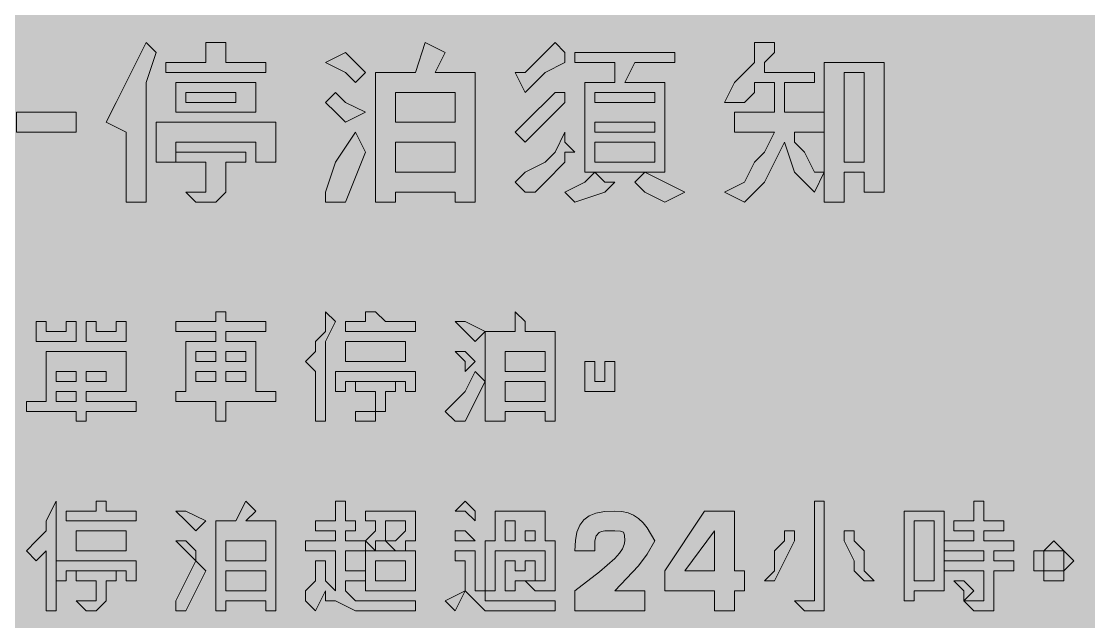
# Model space of a CAD drawing. Header units: metres. Extents: x 78 to 482, y 6 to 262.
# Drawn here: x 211.3 to 339.8, y 66.4 to 138.6 of the extents above; entities that cross this region are included whole.
import ezdxf

# ---------------------------------------------------------------- set-up
doc = ezdxf.new("R2010")
doc.units = ezdxf.units.M
doc.layers.add('FILL_BLACK_000000', color=7, linetype='Continuous', true_color=0x000000)
doc.layers.add('FILL_WHITE_FFFFFF', color=7, linetype='Continuous', true_color=0xffffff)

msp = doc.modelspace()

# ---------------------------------------------------------------- hatches: boundary and pattern name
at = {"layer": 'FILL_BLACK_000000', "true_color": 0x000000}
h = msp.add_hatch(color=7, dxfattribs=at)
h.dxf.hatch_style = 1
h.paths.add_polyline_path([(477.15, 262.08), (478.05, 262.06), (478.95, 261.93), (479.85, 261.57), (480.75, 260.88), (481.44, 259.98), (481.8, 259.08), (481.93, 258.18), (481.95, 257.28), (481.95, 11.28), (481.95, 10.08), (480.75, 8.88), (478.95, 7.23), (478.05, 6.69), (477.15, 6.48), (82.35, 6.48), (81.45, 6.69), (80.55, 7.23), (78.75, 8.88), (78.35, 8.93), (78.06, 9.09), (77.7, 9.63), (77.57, 10.4), (77.55, 11.28), (77.55, 257.28), (77.55, 258.48), (77.6, 258.88), (77.74, 259.19), (78.15, 259.68), (78.56, 260.17), (78.7, 260.48), (78.75, 260.88), (79.65, 261.57), (80.55, 261.93), (81.45, 262.06), (82.35, 262.08), (477.15, 262.08)])
h = msp.add_hatch(color=7, dxfattribs=at)
h.dxf.hatch_style = 1
h.paths.add_polyline_path([(222.75, 128.88), (223.95, 131.28), (225.15, 133.68), (226.35, 136.08), (227.55, 134.88), (226.35, 131.28), (226.35, 116.88), (223.95, 116.88), (223.95, 125.28), (221.55, 126.48), (222.75, 128.88)])
h = msp.add_hatch(color=7, dxfattribs=at)
h.dxf.hatch_style = 1
h.paths.add_polyline_path([(234.75, 136.08), (235.95, 136.08), (235.95, 134.88), (235.95, 133.68), (240.75, 133.68), (240.75, 132.48), (228.75, 132.48), (228.75, 133.68), (233.55, 133.68), (233.55, 136.08), (234.75, 136.08)])
h = msp.add_hatch(color=7, dxfattribs=at)
h.dxf.hatch_style = 1
h.paths.add_polyline_path([(252.75, 132.48), (251.55, 131.28), (250.35, 132.48), (247.95, 133.68), (250.35, 134.88), (252.75, 132.48)])
h = msp.add_hatch(color=7, dxfattribs=at)
h.dxf.hatch_style = 1
h.paths.add_polyline_path([(261.15, 132.48), (265.95, 132.48), (265.95, 116.88), (263.55, 116.88), (263.55, 118.08), (256.35, 118.08), (256.35, 116.88), (253.95, 116.88), (253.95, 132.48), (258.75, 132.48), (259.95, 136.08), (262.35, 134.88), (261.15, 132.48)])
h.paths.add_polyline_path([(256.35, 130.08), (256.35, 126.48), (263.55, 126.48), (263.55, 130.08), (256.35, 130.08)], flags=16)
h.paths.add_polyline_path([(263.55, 124.08), (256.35, 124.08), (256.35, 120.48), (263.55, 120.48), (263.55, 124.08)], flags=16)
h = msp.add_hatch(color=7, dxfattribs=at)
h.dxf.hatch_style = 1
h.paths.add_polyline_path([(271.95, 132.48), (273.15, 133.68), (274.35, 134.88), (275.55, 136.08), (276.75, 134.88), (276.75, 133.68), (274.35, 132.48), (271.95, 130.08), (270.75, 132.48), (271.95, 132.48)])
h = msp.add_hatch(color=7, dxfattribs=at)
h.dxf.hatch_style = 1
h.paths.add_polyline_path([(277.95, 134.88), (289.95, 134.88), (289.95, 133.68), (285.15, 133.68), (283.95, 131.28), (288.75, 131.28), (288.75, 120.48), (280.35, 120.48), (279.15, 120.48), (279.15, 131.28), (282.75, 131.28), (282.75, 133.68), (277.95, 133.68), (277.95, 134.88)])
h.paths.add_polyline_path([(280.35, 121.68), (287.55, 121.68), (287.55, 124.08), (280.35, 124.08), (280.35, 121.68)], flags=16)
h.paths.add_polyline_path([(280.35, 126.48), (280.35, 125.28), (287.55, 125.28), (287.55, 126.48), (280.35, 126.48)], flags=16)
h.paths.add_polyline_path([(287.55, 130.08), (280.35, 130.08), (280.35, 128.88), (287.55, 128.88), (287.55, 130.08)], flags=16)
h = msp.add_hatch(color=7, dxfattribs=at)
h.dxf.hatch_style = 1
h.paths.add_polyline_path([(301.95, 134.88), (300.75, 133.68), (300.75, 132.48), (306.75, 132.48), (306.75, 131.28), (303.15, 131.28), (303.15, 127.68), (307.95, 127.68), (307.95, 125.28), (304.35, 125.28), (304.35, 124.08), (305.55, 122.88), (306.75, 120.48), (307.95, 120.48), (306.75, 118.08), (304.35, 120.48), (303.15, 124.08), (301.95, 121.68), (300.75, 119.28), (299.55, 118.08), (298.35, 116.88), (295.95, 118.08), (298.35, 119.28), (299.55, 121.68), (300.75, 122.88), (301.95, 125.28), (297.15, 125.28), (297.15, 127.68), (301.95, 127.68), (301.95, 131.28), (299.55, 131.28), (299.55, 130.08), (298.35, 128.88), (295.95, 128.88), (297.15, 131.28), (298.35, 132.48), (299.55, 133.68), (299.55, 136.08), (301.95, 136.08), (301.95, 134.88)])
h = msp.add_hatch(color=7, dxfattribs=at)
h.dxf.hatch_style = 1
h.paths.add_polyline_path([(315.15, 118.08), (312.75, 118.08), (312.75, 120.48), (310.35, 120.48), (310.35, 116.88), (307.95, 116.88), (307.95, 133.68), (315.15, 133.68), (315.15, 118.08)])
h.paths.add_polyline_path([(312.75, 132.48), (310.35, 132.48), (310.35, 121.68), (312.75, 121.68), (312.75, 132.48)], flags=16)
h = msp.add_hatch(color=7, dxfattribs=at)
h.dxf.hatch_style = 1
h.paths.add_polyline_path([(239.55, 127.68), (229.95, 127.68), (229.95, 131.28), (239.55, 131.28), (239.55, 127.68)])
h.paths.add_polyline_path([(237.15, 130.08), (231.15, 130.08), (231.15, 128.88), (237.15, 128.88), (237.15, 130.08)], flags=16)
h = msp.add_hatch(color=7, dxfattribs=at)
h.dxf.hatch_style = 1
h.paths.add_polyline_path([(250.35, 128.88), (252.75, 127.68), (250.35, 126.48), (249.15, 127.68), (247.95, 128.88), (249.15, 130.08), (250.35, 128.88)])
h = msp.add_hatch(color=7, dxfattribs=at)
h.dxf.hatch_style = 1
h.paths.add_polyline_path([(271.95, 126.48), (273.15, 127.68), (274.35, 128.88), (275.55, 130.08), (276.75, 130.08), (276.75, 128.88), (274.35, 126.48), (271.95, 124.08), (270.75, 125.28), (271.95, 126.48)])
h = msp.add_hatch(color=7, dxfattribs=at)
h.dxf.hatch_style = 1
h.paths.add_polyline_path([(217.95, 127.68), (217.95, 125.28), (210.75, 125.28), (210.75, 127.68), (217.95, 127.68)])
h = msp.add_hatch(color=7, dxfattribs=at)
h.dxf.hatch_style = 1
h.paths.add_polyline_path([(241.95, 126.48), (241.95, 121.68), (239.55, 121.68), (239.55, 124.08), (229.95, 124.08), (229.95, 121.68), (227.55, 121.68), (227.55, 126.48), (241.95, 126.48)])
h = msp.add_hatch(color=7, dxfattribs=at)
h.dxf.hatch_style = 1
h.paths.add_polyline_path([(250.35, 116.88), (249.15, 116.88), (247.95, 116.88), (247.95, 118.08), (249.15, 121.68), (251.55, 125.28), (252.75, 122.88), (250.35, 116.88)])
h = msp.add_hatch(color=7, dxfattribs=at)
h.dxf.hatch_style = 1
h.paths.add_polyline_path([(271.95, 120.48), (274.35, 121.68), (275.55, 122.88), (276.75, 125.28), (276.75, 124.08), (277.95, 122.88), (276.75, 122.88), (276.75, 121.68), (274.35, 119.28), (273.15, 118.08), (271.95, 118.08), (270.75, 119.28), (271.95, 120.48)])
h = msp.add_hatch(color=7, dxfattribs=at)
h.dxf.hatch_style = 1
h.paths.add_polyline_path([(238.35, 122.88), (238.35, 121.68), (235.95, 121.68), (235.95, 119.28), (235.95, 118.08), (234.75, 116.88), (233.55, 116.88), (232.35, 116.88), (231.15, 118.08), (232.35, 118.08), (233.55, 118.08), (233.55, 119.28), (233.55, 121.68), (229.95, 121.68), (229.95, 122.88), (238.35, 122.88)])
h = msp.add_hatch(color=7, dxfattribs=at)
h.dxf.hatch_style = 1
h.paths.add_polyline_path([(279.15, 119.28), (280.35, 120.48), (281.55, 119.28), (282.75, 119.28), (281.55, 118.08), (277.95, 116.88), (276.75, 118.08), (279.15, 119.28)])
h = msp.add_hatch(color=7, dxfattribs=at)
h.dxf.hatch_style = 1
h.paths.add_polyline_path([(288.75, 119.28), (291.15, 118.08), (288.75, 116.88), (286.35, 118.08), (285.15, 119.28), (286.35, 120.48), (288.75, 119.28)])
h = msp.add_hatch(color=7, dxfattribs=at)
h.dxf.hatch_style = 1
h.paths.add_polyline_path([(234.75, 102.48), (234.75, 103.68), (235.95, 103.68), (235.95, 102.48), (240.75, 102.48), (240.75, 101.28), (235.95, 101.28), (235.95, 100.08), (239.55, 100.08), (239.55, 94.08), (241.95, 94.08), (241.95, 92.88), (235.95, 92.88), (235.95, 90.48), (234.75, 90.48), (234.75, 92.88), (229.95, 92.88), (229.95, 94.08), (231.15, 94.08), (231.15, 100.08), (234.75, 100.08), (234.75, 101.28), (229.95, 101.28), (229.95, 102.48), (234.75, 102.48)])
h.paths.add_polyline_path([(234.75, 97.68), (234.75, 98.88), (232.35, 98.88), (232.35, 97.68), (234.75, 97.68)], flags=16)
h.paths.add_polyline_path([(232.35, 95.28), (234.75, 95.28), (234.75, 96.48), (232.35, 96.48), (232.35, 95.28)], flags=16)
h.paths.add_polyline_path([(235.95, 98.88), (235.95, 97.68), (238.35, 97.68), (238.35, 98.88), (235.95, 98.88)], flags=16)
h.paths.add_polyline_path([(238.35, 96.48), (235.95, 96.48), (235.95, 95.28), (238.35, 95.28), (238.35, 96.48)], flags=16)
h = msp.add_hatch(color=7, dxfattribs=at)
h.dxf.hatch_style = 1
h.paths.add_polyline_path([(246.75, 98.88), (246.75, 100.08), (247.95, 101.28), (247.95, 103.68), (249.15, 102.48), (247.95, 100.08), (247.95, 90.48), (246.75, 90.48), (246.75, 96.48), (245.55, 97.68), (246.75, 98.88)])
h = msp.add_hatch(color=7, dxfattribs=at)
h.dxf.hatch_style = 1
h.paths.add_polyline_path([(258.75, 101.28), (250.35, 101.28), (250.35, 102.48), (252.75, 102.48), (252.75, 103.68), (253.95, 103.68), (255.15, 102.48), (258.75, 102.48), (258.75, 101.28)])
h = msp.add_hatch(color=7, dxfattribs=at)
h.dxf.hatch_style = 1
h.paths.add_polyline_path([(274.35, 90.48), (274.35, 91.68), (269.55, 91.68), (269.55, 90.48), (267.15, 90.48), (267.15, 101.28), (270.75, 101.28), (270.75, 103.68), (271.95, 102.48), (271.95, 101.28), (275.55, 101.28), (275.55, 90.48), (274.35, 90.48)])
h.paths.add_polyline_path([(269.55, 98.88), (269.55, 96.48), (274.35, 96.48), (274.35, 98.88), (269.55, 98.88)], flags=16)
h.paths.add_polyline_path([(274.35, 95.28), (269.55, 95.28), (269.55, 92.88), (274.35, 92.88), (274.35, 95.28)], flags=16)
h = msp.add_hatch(color=7, dxfattribs=at)
h.dxf.hatch_style = 1
h.paths.add_polyline_path([(217.95, 100.08), (213.15, 100.08), (213.15, 102.48), (214.35, 102.48), (214.35, 101.28), (216.75, 101.28), (216.75, 102.48), (217.95, 102.48), (217.95, 100.08)])
h = msp.add_hatch(color=7, dxfattribs=at)
h.dxf.hatch_style = 1
h.paths.add_polyline_path([(223.95, 100.08), (219.15, 100.08), (219.15, 102.48), (220.35, 102.48), (220.35, 101.28), (222.75, 101.28), (222.75, 102.48), (223.95, 102.48), (223.95, 100.08)])
h = msp.add_hatch(color=7, dxfattribs=at)
h.dxf.hatch_style = 1
h.paths.add_polyline_path([(267.15, 101.28), (265.95, 100.08), (264.75, 101.28), (263.55, 102.48), (264.75, 102.48), (267.15, 101.28)])
h = msp.add_hatch(color=7, dxfattribs=at)
h.dxf.hatch_style = 1
h.paths.add_polyline_path([(221.55, 94.08), (219.15, 94.08), (219.15, 92.88), (225.15, 92.88), (225.15, 91.68), (219.15, 91.68), (219.15, 90.48), (217.95, 90.48), (217.95, 91.68), (211.95, 91.68), (211.95, 92.88), (214.35, 92.88), (214.35, 98.88), (223.95, 98.88), (223.95, 94.08), (221.55, 94.08)])
h.paths.add_polyline_path([(215.55, 92.88), (217.95, 92.88), (217.95, 94.08), (215.55, 94.08), (215.55, 92.88)], flags=16)
h.paths.add_polyline_path([(219.15, 96.48), (219.15, 95.28), (221.55, 95.28), (221.55, 96.48), (219.15, 96.48)], flags=16)
h.paths.add_polyline_path([(217.95, 96.48), (215.55, 96.48), (215.55, 95.28), (217.95, 95.28), (217.95, 96.48)], flags=16)
h = msp.add_hatch(color=7, dxfattribs=at)
h.dxf.hatch_style = 1
h.paths.add_polyline_path([(257.55, 100.08), (257.55, 97.68), (250.35, 97.68), (250.35, 100.08), (257.55, 100.08)])
h = msp.add_hatch(color=7, dxfattribs=at)
h.dxf.hatch_style = 1
h.paths.add_polyline_path([(264.75, 98.88), (265.95, 97.68), (264.75, 96.48), (264.75, 97.68), (263.55, 98.88), (264.75, 98.88)])
h = msp.add_hatch(color=7, dxfattribs=at)
h.dxf.hatch_style = 1
h.paths.add_polyline_path([(282.75, 96.48), (282.75, 95.28), (282.75, 94.08), (281.55, 94.08), (280.35, 94.08), (279.15, 94.08), (279.15, 95.28), (279.15, 96.48), (279.15, 97.68), (280.35, 97.68), (280.35, 96.48), (280.35, 95.28), (281.55, 95.28), (281.55, 96.48), (281.55, 97.68), (282.75, 97.68), (282.75, 96.48)])
h = msp.add_hatch(color=7, dxfattribs=at)
h.dxf.hatch_style = 1
h.paths.add_polyline_path([(258.75, 96.48), (258.75, 94.08), (257.55, 94.08), (257.55, 95.28), (250.35, 95.28), (250.35, 94.08), (249.15, 94.08), (249.15, 96.48), (258.75, 96.48)])
h = msp.add_hatch(color=7, dxfattribs=at)
h.dxf.hatch_style = 1
h.paths.add_polyline_path([(264.75, 90.48), (263.55, 90.48), (262.35, 91.68), (264.75, 94.08), (265.95, 96.48), (267.15, 95.28), (264.75, 90.48)])
h = msp.add_hatch(color=7, dxfattribs=at)
h.dxf.hatch_style = 1
h.paths.add_polyline_path([(251.55, 94.08), (251.55, 95.28), (256.35, 95.28), (256.35, 94.08), (255.15, 94.08), (255.15, 92.88), (255.15, 91.68), (253.95, 91.68), (253.95, 92.88), (253.95, 94.08), (251.55, 94.08)])
h = msp.add_hatch(color=7, dxfattribs=at)
h.dxf.hatch_style = 1
h.paths.add_polyline_path([(251.55, 90.48), (251.55, 91.68), (252.75, 91.68), (253.95, 91.68), (253.95, 90.48), (252.75, 90.48), (251.55, 90.48)])
h = msp.add_hatch(color=7, dxfattribs=at)
h.dxf.hatch_style = 1
h.paths.add_polyline_path([(215.55, 67.68), (214.35, 67.68), (214.35, 74.88), (213.15, 73.68), (211.95, 74.88), (213.15, 76.08), (214.35, 77.28), (214.35, 78.48), (215.55, 80.88), (215.55, 79.68), (215.55, 77.28), (215.55, 67.68)])
h = msp.add_hatch(color=7, dxfattribs=at)
h.dxf.hatch_style = 1
h.paths.add_polyline_path([(221.55, 80.88), (221.55, 79.68), (225.15, 79.68), (225.15, 78.48), (216.75, 78.48), (216.75, 79.68), (220.35, 79.68), (220.35, 80.88), (221.55, 80.88)])
h = msp.add_hatch(color=7, dxfattribs=at)
h.dxf.hatch_style = 1
h.paths.add_polyline_path([(233.55, 78.48), (232.35, 77.28), (231.15, 78.48), (229.95, 79.68), (231.15, 79.68), (233.55, 78.48)])
h = msp.add_hatch(color=7, dxfattribs=at)
h.dxf.hatch_style = 1
h.paths.add_polyline_path([(238.35, 78.48), (241.95, 78.48), (241.95, 67.68), (240.75, 67.68), (240.75, 68.88), (235.95, 68.88), (235.95, 67.68), (234.75, 67.68), (234.75, 78.48), (237.15, 78.48), (238.35, 80.88), (239.55, 79.68), (238.35, 78.48)])
h.paths.add_polyline_path([(235.95, 76.08), (235.95, 73.68), (240.75, 73.68), (240.75, 76.08), (235.95, 76.08)], flags=16)
h.paths.add_polyline_path([(240.75, 72.48), (235.95, 72.48), (235.95, 70.08), (240.75, 70.08), (240.75, 72.48)], flags=16)
h = msp.add_hatch(color=7, dxfattribs=at)
h.dxf.hatch_style = 1
h.paths.add_polyline_path([(245.55, 70.08), (246.75, 71.28), (246.75, 72.48), (246.75, 73.68), (247.95, 73.68), (247.95, 71.28), (249.15, 70.08), (249.15, 74.88), (245.55, 74.88), (245.55, 76.08), (249.15, 76.08), (249.15, 77.28), (246.75, 77.28), (246.75, 78.48), (249.15, 78.48), (249.15, 80.88), (250.35, 80.88), (250.35, 79.68), (250.35, 78.48), (251.55, 78.48), (251.55, 77.28), (250.35, 77.28), (250.35, 76.08), (252.75, 76.08), (252.75, 74.88), (250.35, 74.88), (250.35, 72.48), (252.75, 72.48), (252.75, 71.28), (250.35, 71.28), (250.35, 70.08), (251.55, 68.88), (253.95, 68.88), (256.35, 68.88), (258.75, 68.88), (258.75, 67.68), (255.15, 67.68), (252.75, 67.68), (251.55, 67.68), (249.15, 68.88), (247.95, 68.88), (247.95, 70.08), (246.75, 67.68), (245.55, 68.88), (245.55, 70.08)])
h = msp.add_hatch(color=7, dxfattribs=at)
h.dxf.hatch_style = 1
h.paths.add_polyline_path([(253.95, 74.88), (252.75, 76.08), (253.95, 77.28), (253.95, 78.48), (252.75, 78.48), (252.75, 79.68), (258.75, 79.68), (258.75, 77.28), (258.75, 76.08), (257.55, 76.08), (257.55, 74.88), (256.35, 74.88), (255.15, 76.08), (253.95, 76.08), (253.95, 74.88)])
h.paths.add_polyline_path([(256.35, 76.08), (257.55, 77.28), (257.55, 78.48), (255.15, 78.48), (255.15, 77.28), (255.15, 76.08), (256.35, 76.08)], flags=16)
h = msp.add_hatch(color=7, dxfattribs=at)
h.dxf.hatch_style = 1
h.paths.add_polyline_path([(265.95, 79.68), (265.95, 78.48), (264.75, 79.68), (263.55, 79.68), (264.75, 80.88), (265.95, 79.68)])
h = msp.add_hatch(color=7, dxfattribs=at)
h.dxf.hatch_style = 1
h.paths.add_polyline_path([(275.55, 76.08), (275.55, 71.28), (275.55, 70.08), (274.35, 70.08), (273.15, 70.08), (271.95, 71.28), (273.15, 71.28), (274.35, 71.28), (274.35, 72.48), (274.35, 74.88), (268.35, 74.88), (268.35, 70.08), (267.15, 70.08), (267.15, 76.08), (268.35, 76.08), (268.35, 79.68), (274.35, 79.68), (274.35, 76.08), (275.55, 76.08)])
h.paths.add_polyline_path([(271.95, 77.28), (271.95, 76.08), (273.15, 76.08), (273.15, 77.28), (271.95, 77.28)], flags=16)
h.paths.add_polyline_path([(270.75, 76.08), (270.75, 78.48), (269.55, 78.48), (269.55, 76.08), (270.75, 76.08)], flags=16)
h = msp.add_hatch(color=7, dxfattribs=at)
h.dxf.hatch_style = 1
h.paths.add_polyline_path([(286.35, 70.08), (286.35, 67.68), (277.95, 67.68), (277.95, 70.08), (280.91, 72.37), (282.75, 73.98), (283.32, 74.6), (283.69, 75.14), (283.89, 75.63), (283.95, 76.08), (283.93, 76.77), (283.8, 77.13), (283.44, 77.26), (282.75, 77.28), (281.55, 77.28), (281.15, 77.23), (280.86, 77.09), (280.5, 76.68), (280.35, 76.08), (280.35, 74.88), (277.95, 74.88), (278.01, 76.12), (278.19, 77.15), (278.52, 77.98), (279, 78.63), (279.65, 79.11), (280.48, 79.44), (281.51, 79.62), (282.75, 79.68), (283.6, 79.62), (284.34, 79.46), (285.01, 79.17), (285.6, 78.78), (286.14, 78.27), (286.63, 77.65), (287.55, 76.08), (286.63, 74.47), (285.6, 73.08), (282.75, 70.08), (286.35, 70.08)])
h = msp.add_hatch(color=7, dxfattribs=at)
h.dxf.hatch_style = 1
h.paths.add_polyline_path([(298.35, 70.08), (297.15, 70.08), (297.15, 67.68), (294.75, 67.68), (294.75, 70.08), (288.75, 70.08), (288.75, 72.48), (293.55, 79.68), (297.15, 79.68), (297.15, 72.48), (298.35, 72.48), (298.35, 70.08)])
h.paths.add_polyline_path([(294.75, 72.48), (294.75, 77.28), (291.15, 72.48), (294.75, 72.48)], flags=16)
h = msp.add_hatch(color=7, dxfattribs=at)
h.dxf.hatch_style = 1
h.paths.add_polyline_path([(307.95, 79.68), (307.95, 68.88), (307.95, 67.68), (306.75, 67.68), (305.55, 67.68), (304.35, 68.88), (305.55, 68.88), (306.75, 68.88), (306.75, 70.08), (306.75, 80.88), (307.95, 80.88), (307.95, 79.68)])
h = msp.add_hatch(color=7, dxfattribs=at)
h.dxf.hatch_style = 1
h.paths.add_polyline_path([(321.15, 70.08), (318.75, 70.08), (318.75, 68.88), (317.55, 68.88), (317.55, 70.08), (317.55, 79.68), (322.35, 79.68), (322.35, 70.08), (321.15, 70.08)])
h.paths.add_polyline_path([(318.75, 78.48), (318.75, 74.88), (318.75, 71.28), (321.15, 71.28), (321.15, 74.88), (321.15, 78.48), (318.75, 78.48)], flags=16)
h = msp.add_hatch(color=7, dxfattribs=at)
h.dxf.hatch_style = 1
h.paths.add_polyline_path([(325.95, 77.28), (323.55, 77.28), (323.55, 78.48), (325.95, 78.48), (325.95, 80.88), (327.15, 80.88), (327.15, 79.68), (327.15, 78.48), (329.55, 78.48), (329.55, 77.28), (327.15, 77.28), (327.15, 76.08), (330.75, 76.08), (330.75, 74.88), (328.35, 74.88), (328.35, 73.68), (330.75, 73.68), (330.75, 72.48), (328.35, 72.48), (328.35, 68.88), (328.35, 67.68), (327.15, 67.68), (325.95, 67.68), (324.75, 68.88), (327.15, 68.88), (327.15, 70.08), (327.15, 72.48), (322.35, 72.48), (322.35, 73.68), (327.15, 73.68), (327.15, 74.88), (322.35, 74.88), (322.35, 76.08), (325.95, 76.08), (325.95, 77.28)])
h = msp.add_hatch(color=7, dxfattribs=at)
h.dxf.hatch_style = 1
h.paths.add_polyline_path([(223.95, 77.28), (223.95, 74.88), (217.95, 74.88), (217.95, 77.28), (223.95, 77.28)])
h = msp.add_hatch(color=7, dxfattribs=at)
h.dxf.hatch_style = 1
h.paths.add_polyline_path([(264.75, 77.28), (265.95, 76.08), (264.75, 76.08), (263.55, 76.08), (263.55, 77.28), (264.75, 77.28)])
h = msp.add_hatch(color=7, dxfattribs=at)
h.dxf.hatch_style = 1
h.paths.add_polyline_path([(301.95, 72.48), (301.95, 74.88), (303.15, 76.08), (303.15, 77.28), (304.35, 77.28), (304.35, 76.08), (303.15, 73.68), (301.95, 71.28), (300.75, 71.28), (301.95, 72.48)])
h = msp.add_hatch(color=7, dxfattribs=at)
h.dxf.hatch_style = 1
h.paths.add_polyline_path([(311.55, 72.48), (311.55, 73.68), (310.35, 76.08), (310.35, 77.28), (311.55, 77.28), (311.55, 76.08), (312.75, 74.88), (312.75, 72.48), (313.95, 71.28), (312.75, 71.28), (311.55, 72.48)])
h = msp.add_hatch(color=7, dxfattribs=at)
h.dxf.hatch_style = 1
h.paths.add_polyline_path([(231.15, 76.08), (232.35, 74.88), (232.35, 73.68), (231.15, 74.88), (229.95, 76.08), (231.15, 76.08)])
h = msp.add_hatch(color=7, dxfattribs=at)
h.dxf.hatch_style = 1
h.paths.add_polyline_path([(336.75, 74.88), (335.55, 74.88), (334.35, 74.88), (335.55, 76.08), (336.75, 74.88)])
h = msp.add_hatch(color=7, dxfattribs=at)
h.dxf.hatch_style = 1
h.paths.add_polyline_path([(258.75, 74.88), (258.75, 70.08), (257.55, 70.08), (253.95, 70.08), (252.75, 70.08), (252.75, 74.88), (258.75, 74.88)])
h.paths.add_polyline_path([(257.55, 73.68), (253.95, 73.68), (253.95, 71.28), (257.55, 71.28), (257.55, 73.68)], flags=16)
h = msp.add_hatch(color=7, dxfattribs=at)
h.dxf.hatch_style = 1
h.paths.add_polyline_path([(263.55, 74.88), (265.95, 74.88), (265.95, 71.28), (265.95, 70.08), (267.15, 70.08), (267.15, 68.88), (268.35, 68.88), (269.55, 68.88), (270.75, 68.88), (275.55, 68.88), (275.55, 67.68), (269.55, 67.68), (268.35, 67.68), (267.15, 67.68), (265.95, 68.88), (264.75, 70.08), (264.75, 73.68), (263.55, 73.68), (263.55, 74.88)])
h = msp.add_hatch(color=7, dxfattribs=at)
h.dxf.hatch_style = 1
h.paths.add_polyline_path([(333.15, 73.68), (333.15, 74.88), (334.35, 74.88), (334.35, 73.68), (334.35, 72.48), (333.15, 72.48), (333.15, 73.68)])
h = msp.add_hatch(color=7, dxfattribs=at)
h.dxf.hatch_style = 1
h.paths.add_polyline_path([(336.75, 72.48), (336.75, 73.68), (336.75, 74.88), (337.95, 73.68), (336.75, 72.48)])
h = msp.add_hatch(color=7, dxfattribs=at)
h.dxf.hatch_style = 1
h.paths.add_polyline_path([(225.15, 73.68), (225.15, 71.28), (223.95, 71.28), (223.95, 72.48), (216.75, 72.48), (216.75, 71.28), (215.55, 71.28), (215.55, 73.68), (225.15, 73.68)])
h = msp.add_hatch(color=7, dxfattribs=at)
h.dxf.hatch_style = 1
h.paths.add_polyline_path([(231.15, 67.68), (229.95, 67.68), (229.95, 68.88), (231.15, 71.28), (232.35, 73.68), (233.55, 72.48), (231.15, 67.68)])
h = msp.add_hatch(color=7, dxfattribs=at)
h.dxf.hatch_style = 1
h.paths.add_polyline_path([(273.15, 71.28), (270.75, 71.28), (270.75, 70.08), (269.55, 70.08), (269.55, 73.68), (270.75, 73.68), (270.75, 72.48), (271.95, 72.48), (271.95, 73.68), (273.15, 73.68), (273.15, 71.28)])
h = msp.add_hatch(color=7, dxfattribs=at)
h.dxf.hatch_style = 1
h.paths.add_polyline_path([(222.75, 72.48), (222.75, 71.28), (221.55, 71.28), (221.55, 70.08), (221.55, 68.88), (220.35, 67.68), (219.15, 67.68), (217.95, 68.88), (219.15, 68.88), (220.35, 68.88), (220.35, 70.08), (220.35, 71.28), (217.95, 71.28), (217.95, 72.48), (222.75, 72.48)])
h = msp.add_hatch(color=7, dxfattribs=at)
h.dxf.hatch_style = 1
h.paths.add_polyline_path([(335.55, 71.28), (334.35, 71.28), (334.35, 72.48), (335.55, 72.48), (336.75, 72.48), (336.75, 71.28), (335.55, 71.28)])
h = msp.add_hatch(color=7, dxfattribs=at)
h.dxf.hatch_style = 1
h.paths.add_polyline_path([(325.95, 70.08), (324.75, 68.88), (324.75, 70.08), (323.55, 71.28), (324.75, 71.28), (325.95, 70.08)])
h = msp.add_hatch(color=7, dxfattribs=at)
h.dxf.hatch_style = 1
h.paths.add_polyline_path([(264.75, 70.08), (263.55, 67.68), (262.35, 68.88), (264.75, 70.08)])
at = {"layer": 'FILL_WHITE_FFFFFF', "true_color": 0xffffff}
h = msp.add_hatch(color=7, dxfattribs=at)
h.dxf.hatch_style = 1
h.paths.add_polyline_path([(79.95, 257.28), (79.95, 258.48), (81.15, 259.68), (82.35, 259.68), (477.15, 259.68), (477.86, 259.66), (478.35, 259.53), (478.84, 259.17), (479.55, 258.48), (479.55, 257.28), (479.55, 11.28), (479.55, 10.08), (478.35, 10.08), (478.2, 9.48), (477.84, 9.07), (477.55, 8.93), (477.15, 8.88), (82.35, 8.88), (81.47, 9.09), (80.7, 9.63), (80.16, 10.4), (79.95, 11.28), (79.95, 257.28)])

# ---------------------------------------------------------------- linework, layer by layer
at = {"layer": 'FILL_BLACK_000000', "lineweight": 0, "true_color": 0x000000}
for points in [[(222.75, 128.88), (223.95, 131.28), (225.15, 133.68), (226.35, 136.08), (227.55, 134.88), (226.35, 131.28), (226.35, 116.88), (223.95, 116.88), (223.95, 125.28), (221.55, 126.48)], [(234.75, 136.08), (235.95, 136.08), (235.95, 134.88), (235.95, 133.68), (240.75, 133.68), (240.75, 132.48), (228.75, 132.48), (228.75, 133.68), (233.55, 133.68), (233.55, 136.08)], [(252.75, 132.48), (251.55, 131.28), (250.35, 132.48), (247.95, 133.68), (250.35, 134.88)], [(261.15, 132.48), (265.95, 132.48), (265.95, 116.88), (263.55, 116.88), (263.55, 118.08), (256.35, 118.08), (256.35, 116.88), (253.95, 116.88), (253.95, 132.48), (258.75, 132.48), (259.95, 136.08), (262.35, 134.88)], [(271.95, 132.48), (273.15, 133.68), (274.35, 134.88), (275.55, 136.08), (276.75, 134.88), (276.75, 133.68), (274.35, 132.48), (271.95, 130.08), (270.75, 132.48)], [(277.95, 134.88), (289.95, 134.88), (289.95, 133.68), (285.15, 133.68), (283.95, 131.28), (288.75, 131.28), (288.75, 120.48), (280.35, 120.48), (279.15, 120.48), (279.15, 131.28), (282.75, 131.28), (282.75, 133.68), (277.95, 133.68)], [(301.95, 134.88), (300.75, 133.68), (300.75, 132.48), (306.75, 132.48), (306.75, 131.28), (303.15, 131.28), (303.15, 127.68), (307.95, 127.68), (307.95, 125.28), (304.35, 125.28), (304.35, 124.08), (305.55, 122.88), (306.75, 120.48), (307.95, 120.48), (306.75, 118.08), (304.35, 120.48), (303.15, 124.08), (301.95, 121.68), (300.75, 119.28), (299.55, 118.08), (298.35, 116.88), (295.95, 118.08), (298.35, 119.28), (299.55, 121.68), (300.75, 122.88), (301.95, 125.28), (297.15, 125.28), (297.15, 127.68), (301.95, 127.68), (301.95, 131.28), (299.55, 131.28), (299.55, 130.08), (298.35, 128.88), (295.95, 128.88), (297.15, 131.28), (298.35, 132.48), (299.55, 133.68), (299.55, 136.08), (301.95, 136.08)], [(315.15, 118.08), (312.75, 118.08), (312.75, 120.48), (310.35, 120.48), (310.35, 116.88), (307.95, 116.88), (307.95, 133.68), (315.15, 133.68)], [(312.75, 132.48), (310.35, 132.48), (310.35, 121.68), (312.75, 121.68)], [(239.55, 127.68), (229.95, 127.68), (229.95, 131.28), (239.55, 131.28)], [(237.15, 130.08), (231.15, 130.08), (231.15, 128.88), (237.15, 128.88)], [(250.35, 128.88), (252.75, 127.68), (250.35, 126.48), (249.15, 127.68), (247.95, 128.88), (249.15, 130.08)], [(256.35, 130.08), (256.35, 126.48), (263.55, 126.48), (263.55, 130.08)], [(271.95, 126.48), (273.15, 127.68), (274.35, 128.88), (275.55, 130.08), (276.75, 130.08), (276.75, 128.88), (274.35, 126.48), (271.95, 124.08), (270.75, 125.28)], [(287.55, 130.08), (280.35, 130.08), (280.35, 128.88), (287.55, 128.88)], [(217.95, 127.68), (217.95, 125.28), (210.75, 125.28), (210.75, 127.68)], [(241.95, 126.48), (241.95, 121.68), (239.55, 121.68), (239.55, 124.08), (229.95, 124.08), (229.95, 121.68), (227.55, 121.68), (227.55, 126.48)], [(280.35, 126.48), (280.35, 125.28), (287.55, 125.28), (287.55, 126.48)], [(250.35, 116.88), (249.15, 116.88), (247.95, 116.88), (247.95, 118.08), (249.15, 121.68), (251.55, 125.28), (252.75, 122.88)], [(271.95, 120.48), (274.35, 121.68), (275.55, 122.88), (276.75, 125.28), (276.75, 124.08), (277.95, 122.88), (276.75, 122.88), (276.75, 121.68), (274.35, 119.28), (273.15, 118.08), (271.95, 118.08), (270.75, 119.28)], [(263.55, 124.08), (256.35, 124.08), (256.35, 120.48), (263.55, 120.48)], [(280.35, 121.68), (287.55, 121.68), (287.55, 124.08), (280.35, 124.08)], [(238.35, 122.88), (238.35, 121.68), (235.95, 121.68), (235.95, 119.28), (235.95, 118.08), (234.75, 116.88), (233.55, 116.88), (232.35, 116.88), (231.15, 118.08), (232.35, 118.08), (233.55, 118.08), (233.55, 119.28), (233.55, 121.68), (229.95, 121.68), (229.95, 122.88)], [(279.15, 119.28), (280.35, 120.48), (281.55, 119.28), (282.75, 119.28), (281.55, 118.08), (277.95, 116.88), (276.75, 118.08)], [(288.75, 119.28), (291.15, 118.08), (288.75, 116.88), (286.35, 118.08), (285.15, 119.28), (286.35, 120.48)], [(234.75, 102.48), (234.75, 103.68), (235.95, 103.68), (235.95, 102.48), (240.75, 102.48), (240.75, 101.28), (235.95, 101.28), (235.95, 100.08), (239.55, 100.08), (239.55, 94.08), (241.95, 94.08), (241.95, 92.88), (235.95, 92.88), (235.95, 90.48), (234.75, 90.48), (234.75, 92.88), (229.95, 92.88), (229.95, 94.08), (231.15, 94.08), (231.15, 100.08), (234.75, 100.08), (234.75, 101.28), (229.95, 101.28), (229.95, 102.48)], [(246.75, 98.88), (246.75, 100.08), (247.95, 101.28), (247.95, 103.68), (249.15, 102.48), (247.95, 100.08), (247.95, 90.48), (246.75, 90.48), (246.75, 96.48), (245.55, 97.68)], [(258.75, 101.28), (250.35, 101.28), (250.35, 102.48), (252.75, 102.48), (252.75, 103.68), (253.95, 103.68), (255.15, 102.48), (258.75, 102.48)], [(274.35, 90.48), (274.35, 91.68), (269.55, 91.68), (269.55, 90.48), (267.15, 90.48), (267.15, 101.28), (270.75, 101.28), (270.75, 103.68), (271.95, 102.48), (271.95, 101.28), (275.55, 101.28), (275.55, 90.48)], [(217.95, 100.08), (213.15, 100.08), (213.15, 102.48), (214.35, 102.48), (214.35, 101.28), (216.75, 101.28), (216.75, 102.48), (217.95, 102.48)], [(223.95, 100.08), (219.15, 100.08), (219.15, 102.48), (220.35, 102.48), (220.35, 101.28), (222.75, 101.28), (222.75, 102.48), (223.95, 102.48)], [(267.15, 101.28), (265.95, 100.08), (264.75, 101.28), (263.55, 102.48), (264.75, 102.48)], [(221.55, 94.08), (219.15, 94.08), (219.15, 92.88), (225.15, 92.88), (225.15, 91.68), (219.15, 91.68), (219.15, 90.48), (217.95, 90.48), (217.95, 91.68), (211.95, 91.68), (211.95, 92.88), (214.35, 92.88), (214.35, 98.88), (223.95, 98.88), (223.95, 94.08)], [(234.75, 97.68), (234.75, 98.88), (232.35, 98.88), (232.35, 97.68)], [(235.95, 98.88), (235.95, 97.68), (238.35, 97.68), (238.35, 98.88)], [(257.55, 100.08), (257.55, 97.68), (250.35, 97.68), (250.35, 100.08)], [(264.75, 98.88), (265.95, 97.68), (264.75, 96.48), (264.75, 97.68), (263.55, 98.88)], [(269.55, 98.88), (269.55, 96.48), (274.35, 96.48), (274.35, 98.88)], [(282.75, 96.48), (282.75, 95.28), (282.75, 94.08), (281.55, 94.08), (280.35, 94.08), (279.15, 94.08), (279.15, 95.28), (279.15, 96.48), (279.15, 97.68), (280.35, 97.68), (280.35, 96.48), (280.35, 95.28), (281.55, 95.28), (281.55, 96.48), (281.55, 97.68), (282.75, 97.68)], [(217.95, 96.48), (215.55, 96.48), (215.55, 95.28), (217.95, 95.28)], [(219.15, 96.48), (219.15, 95.28), (221.55, 95.28), (221.55, 96.48)], [(232.35, 95.28), (234.75, 95.28), (234.75, 96.48), (232.35, 96.48)], [(238.35, 96.48), (235.95, 96.48), (235.95, 95.28), (238.35, 95.28)], [(258.75, 96.48), (258.75, 94.08), (257.55, 94.08), (257.55, 95.28), (250.35, 95.28), (250.35, 94.08), (249.15, 94.08), (249.15, 96.48)], [(264.75, 90.48), (263.55, 90.48), (262.35, 91.68), (264.75, 94.08), (265.95, 96.48), (267.15, 95.28)], [(251.55, 94.08), (251.55, 95.28), (256.35, 95.28), (256.35, 94.08), (255.15, 94.08), (255.15, 92.88), (255.15, 91.68), (253.95, 91.68), (253.95, 92.88), (253.95, 94.08)], [(274.35, 95.28), (269.55, 95.28), (269.55, 92.88), (274.35, 92.88)], [(215.55, 92.88), (217.95, 92.88), (217.95, 94.08), (215.55, 94.08)], [(251.55, 90.48), (251.55, 91.68), (252.75, 91.68), (253.95, 91.68), (253.95, 90.48), (252.75, 90.48)], [(215.55, 67.68), (214.35, 67.68), (214.35, 74.88), (213.15, 73.68), (211.95, 74.88), (213.15, 76.08), (214.35, 77.28), (214.35, 78.48), (215.55, 80.88), (215.55, 79.68), (215.55, 77.28)], [(221.55, 80.88), (221.55, 79.68), (225.15, 79.68), (225.15, 78.48), (216.75, 78.48), (216.75, 79.68), (220.35, 79.68), (220.35, 80.88)], [(233.55, 78.48), (232.35, 77.28), (231.15, 78.48), (229.95, 79.68), (231.15, 79.68)], [(238.35, 78.48), (241.95, 78.48), (241.95, 67.68), (240.75, 67.68), (240.75, 68.88), (235.95, 68.88), (235.95, 67.68), (234.75, 67.68), (234.75, 78.48), (237.15, 78.48), (238.35, 80.88), (239.55, 79.68)], [(245.55, 70.08), (246.75, 71.28), (246.75, 72.48), (246.75, 73.68), (247.95, 73.68), (247.95, 71.28), (249.15, 70.08), (249.15, 74.88), (245.55, 74.88), (245.55, 76.08), (249.15, 76.08), (249.15, 77.28), (246.75, 77.28), (246.75, 78.48), (249.15, 78.48), (249.15, 80.88), (250.35, 80.88), (250.35, 79.68), (250.35, 78.48), (251.55, 78.48), (251.55, 77.28), (250.35, 77.28), (250.35, 76.08), (252.75, 76.08), (252.75, 74.88), (250.35, 74.88), (250.35, 72.48), (252.75, 72.48), (252.75, 71.28), (250.35, 71.28), (250.35, 70.08), (251.55, 68.88), (253.95, 68.88), (256.35, 68.88), (258.75, 68.88), (258.75, 67.68), (255.15, 67.68), (252.75, 67.68), (251.55, 67.68), (249.15, 68.88), (247.95, 68.88), (247.95, 70.08), (246.75, 67.68), (245.55, 68.88)], [(253.95, 74.88), (252.75, 76.08), (253.95, 77.28), (253.95, 78.48), (252.75, 78.48), (252.75, 79.68), (258.75, 79.68), (258.75, 77.28), (258.75, 76.08), (257.55, 76.08), (257.55, 74.88), (256.35, 74.88), (255.15, 76.08), (253.95, 76.08)], [(265.95, 79.68), (265.95, 78.48), (264.75, 79.68), (263.55, 79.68), (264.75, 80.88)], [(275.55, 76.08), (275.55, 71.28), (275.55, 70.08), (274.35, 70.08), (273.15, 70.08), (271.95, 71.28), (273.15, 71.28), (274.35, 71.28), (274.35, 72.48), (274.35, 74.88), (268.35, 74.88), (268.35, 70.08), (267.15, 70.08), (267.15, 76.08), (268.35, 76.08), (268.35, 79.68), (274.35, 79.68), (274.35, 76.08)], [(286.35, 70.08), (286.35, 67.68), (277.95, 67.68), (277.95, 70.08), (280.91, 72.37), (282.75, 73.98), (283.32, 74.6), (283.69, 75.14), (283.89, 75.63), (283.95, 76.08), (283.93, 76.77), (283.8, 77.13), (283.44, 77.26), (282.75, 77.28), (281.55, 77.28), (281.15, 77.23), (280.86, 77.09), (280.5, 76.68), (280.35, 76.08), (280.35, 74.88), (277.95, 74.88), (278.01, 76.12), (278.19, 77.15), (278.52, 77.98), (279, 78.63), (279.65, 79.11), (280.48, 79.44), (281.51, 79.62), (282.75, 79.68), (283.6, 79.62), (284.34, 79.46), (285.01, 79.17), (285.6, 78.78), (286.14, 78.27), (286.63, 77.65), (287.55, 76.08), (286.63, 74.47), (285.6, 73.08), (282.75, 70.08)], [(298.35, 70.08), (297.15, 70.08), (297.15, 67.68), (294.75, 67.68), (294.75, 70.08), (288.75, 70.08), (288.75, 72.48), (293.55, 79.68), (297.15, 79.68), (297.15, 72.48), (298.35, 72.48)], [(307.95, 79.68), (307.95, 68.88), (307.95, 67.68), (306.75, 67.68), (305.55, 67.68), (304.35, 68.88), (305.55, 68.88), (306.75, 68.88), (306.75, 70.08), (306.75, 80.88), (307.95, 80.88)], [(321.15, 70.08), (318.75, 70.08), (318.75, 68.88), (317.55, 68.88), (317.55, 70.08), (317.55, 79.68), (322.35, 79.68), (322.35, 70.08)], [(325.95, 77.28), (323.55, 77.28), (323.55, 78.48), (325.95, 78.48), (325.95, 80.88), (327.15, 80.88), (327.15, 79.68), (327.15, 78.48), (329.55, 78.48), (329.55, 77.28), (327.15, 77.28), (327.15, 76.08), (330.75, 76.08), (330.75, 74.88), (328.35, 74.88), (328.35, 73.68), (330.75, 73.68), (330.75, 72.48), (328.35, 72.48), (328.35, 68.88), (328.35, 67.68), (327.15, 67.68), (325.95, 67.68), (324.75, 68.88), (327.15, 68.88), (327.15, 70.08), (327.15, 72.48), (322.35, 72.48), (322.35, 73.68), (327.15, 73.68), (327.15, 74.88), (322.35, 74.88), (322.35, 76.08), (325.95, 76.08)], [(256.35, 76.08), (257.55, 77.28), (257.55, 78.48), (255.15, 78.48), (255.15, 77.28), (255.15, 76.08)], [(270.75, 76.08), (270.75, 78.48), (269.55, 78.48), (269.55, 76.08)], [(318.75, 78.48), (318.75, 74.88), (318.75, 71.28), (321.15, 71.28), (321.15, 74.88), (321.15, 78.48)], [(223.95, 77.28), (223.95, 74.88), (217.95, 74.88), (217.95, 77.28)], [(264.75, 77.28), (265.95, 76.08), (264.75, 76.08), (263.55, 76.08), (263.55, 77.28)], [(271.95, 77.28), (271.95, 76.08), (273.15, 76.08), (273.15, 77.28)], [(294.75, 72.48), (294.75, 77.28), (291.15, 72.48)], [(301.95, 72.48), (301.95, 74.88), (303.15, 76.08), (303.15, 77.28), (304.35, 77.28), (304.35, 76.08), (303.15, 73.68), (301.95, 71.28), (300.75, 71.28)], [(311.55, 72.48), (311.55, 73.68), (310.35, 76.08), (310.35, 77.28), (311.55, 77.28), (311.55, 76.08), (312.75, 74.88), (312.75, 72.48), (313.95, 71.28), (312.75, 71.28)], [(231.15, 76.08), (232.35, 74.88), (232.35, 73.68), (231.15, 74.88), (229.95, 76.08)], [(235.95, 76.08), (235.95, 73.68), (240.75, 73.68), (240.75, 76.08)], [(336.75, 74.88), (335.55, 74.88), (334.35, 74.88), (335.55, 76.08)], [(258.75, 74.88), (258.75, 70.08), (257.55, 70.08), (253.95, 70.08), (252.75, 70.08), (252.75, 74.88)], [(263.55, 74.88), (265.95, 74.88), (265.95, 71.28), (265.95, 70.08), (267.15, 70.08), (267.15, 68.88), (268.35, 68.88), (269.55, 68.88), (270.75, 68.88), (275.55, 68.88), (275.55, 67.68), (269.55, 67.68), (268.35, 67.68), (267.15, 67.68), (265.95, 68.88), (264.75, 70.08), (264.75, 73.68), (263.55, 73.68)], [(333.15, 73.68), (333.15, 74.88), (334.35, 74.88), (334.35, 73.68), (334.35, 72.48), (333.15, 72.48)], [(336.75, 72.48), (336.75, 73.68), (336.75, 74.88), (337.95, 73.68)], [(225.15, 73.68), (225.15, 71.28), (223.95, 71.28), (223.95, 72.48), (216.75, 72.48), (216.75, 71.28), (215.55, 71.28), (215.55, 73.68)], [(231.15, 67.68), (229.95, 67.68), (229.95, 68.88), (231.15, 71.28), (232.35, 73.68), (233.55, 72.48)], [(257.55, 73.68), (253.95, 73.68), (253.95, 71.28), (257.55, 71.28)], [(273.15, 71.28), (270.75, 71.28), (270.75, 70.08), (269.55, 70.08), (269.55, 73.68), (270.75, 73.68), (270.75, 72.48), (271.95, 72.48), (271.95, 73.68), (273.15, 73.68)], [(222.75, 72.48), (222.75, 71.28), (221.55, 71.28), (221.55, 70.08), (221.55, 68.88), (220.35, 67.68), (219.15, 67.68), (217.95, 68.88), (219.15, 68.88), (220.35, 68.88), (220.35, 70.08), (220.35, 71.28), (217.95, 71.28), (217.95, 72.48)], [(240.75, 72.48), (235.95, 72.48), (235.95, 70.08), (240.75, 70.08)], [(335.55, 71.28), (334.35, 71.28), (334.35, 72.48), (335.55, 72.48), (336.75, 72.48), (336.75, 71.28)], [(325.95, 70.08), (324.75, 68.88), (324.75, 70.08), (323.55, 71.28), (324.75, 71.28)], [(264.75, 70.08), (263.55, 67.68), (262.35, 68.88)]]:
    msp.add_lwpolyline(points, close=True, dxfattribs=at)

doc.saveas('drawing.dxf')
